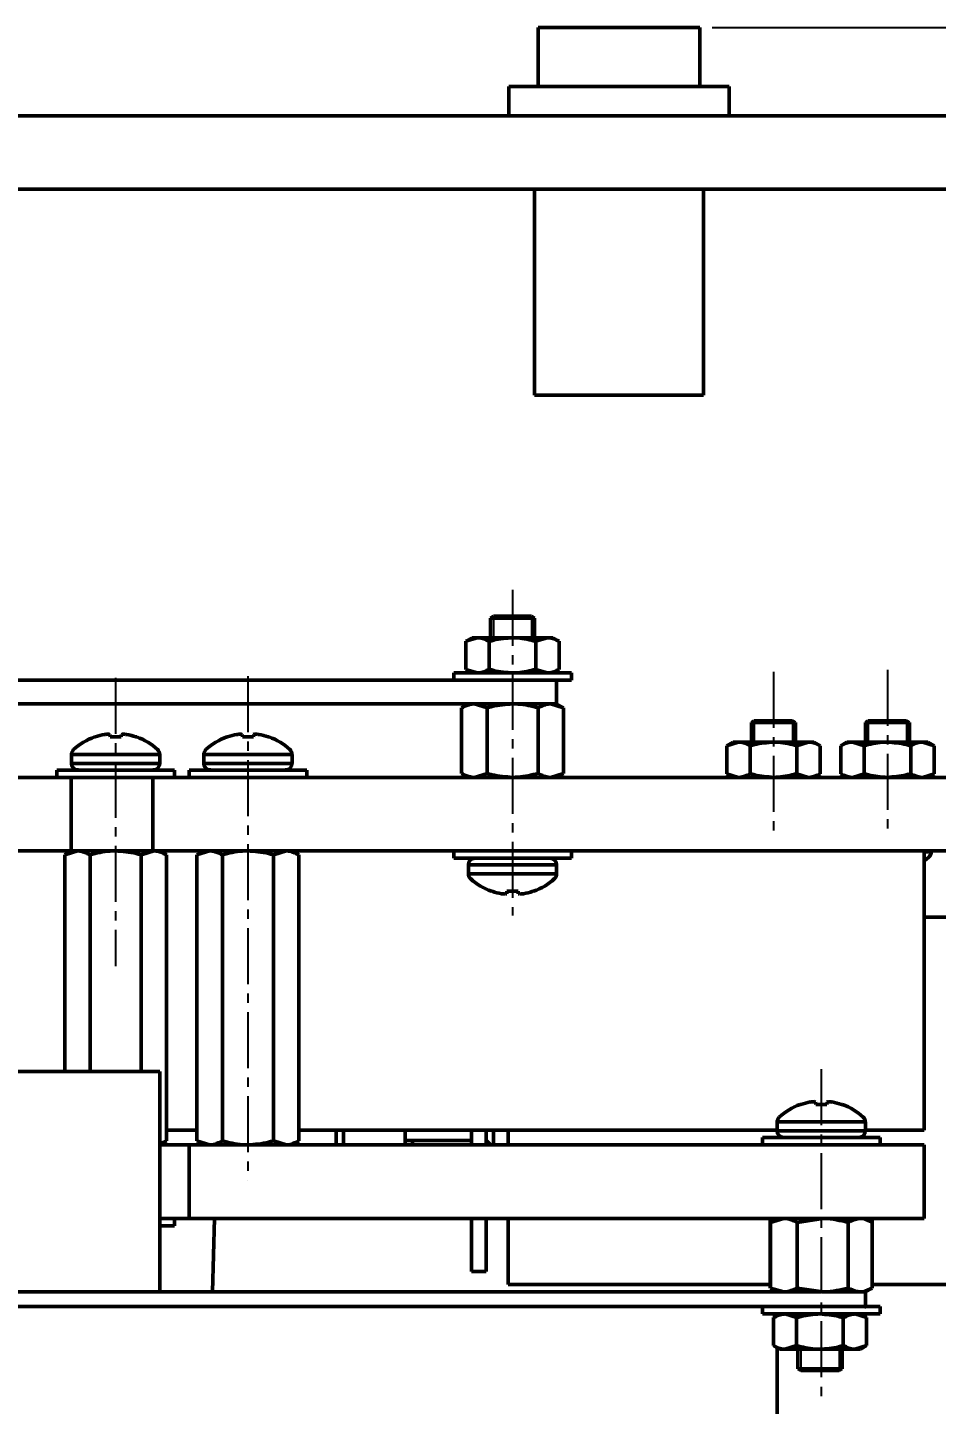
# Model space of a CAD drawing. Header units: inches. Extents: x -1846 to 3013, y 0 to 1997.
# Drawn here: x 888.6 to 981.3, y 600.9 to 741.4 of the extents above; entities that cross this region are included whole.
import ezdxf

# ---------------------------------------------------------------- set-up
doc = ezdxf.new("R2010")
doc.units = ezdxf.units.IN
doc.linetypes.add('CENTER2', pattern=[28.575, 19.05, -3.175, 3.175, -3.175])
for name, color, linetype, lineweight in [('Basic', 7, 'Continuous', 50), ('Center', 1, 'CENTER2', 25), ('Thin', 3, 'Continuous', 25)]:
    doc.layers.add(name, color=color, linetype=linetype, lineweight=lineweight)
doc.styles.get("Standard").update_dxf_attribs({"font": '', "height": 4})
doc.styles.get('Standard').set_extended_font_data('TCVN 7284', italic=True)
doc.dimstyles.new('TCVN 7284', dxfattribs={"dimscale": 2, "dimtxt": 4, "dimasz": 2.5, "dimexe": 1.25, "dimexo": 0.625, "dimtad": 1, "dimtoh": 1, "dimdec": 0, "dimlfac": 0.66, "dimtxsty": 'Standard', "dimcen": 2.5, "dimclrd": 7, "dimclre": 7, "dimclrt": 7, "dimadec": 0, "dimazin": 0, "dimtfac": 1, "dimtdec": 0, "dimtofl": 0, "dimtmove": 0, "dimatfit": 3, "dimfxl": 1, "dimlwd": 25, "dimlwe": 25, "dimarcsym": 0})

# ---------------------------------------------------------------- blocks, each defined once
blk = doc.blocks.new('*D24')
at = {"layer": 'Defpoints', "color": 0, "ltscale": 0.3, "transparency": 16777216}
for p in [(957.21, 741.37), (1108.32, 741.37), (1057.79, 582.03)]:
    blk.add_point(p, dxfattribs=at)
at = {"layer": 'Thin', "color": 7, "linetype": 'Continuous', "lineweight": 25, "ltscale": 0.3, "transparency": 16777216}
for p, q in [((958.46, 741.37), (1110.82, 741.37)), ((1108.32, 587.03), (1108.32, 736.37)), ((1059.04, 582.03), (1110.82, 582.03))]:
    blk.add_line(p, q, dxfattribs=at)
at = {"layer": 'Thin', "color": 7, "ltscale": 0.3, "transparency": 16777216}
for points in [[(1107.49, 736.37), (1109.15, 736.37), (1108.32, 741.37)], [(1107.49, 587.03), (1109.15, 587.03), (1108.32, 582.03)]]:
    blk.add_solid(points, dxfattribs=at)
at = {"layer": 'Thin', "color": 7, "ltscale": 0.3, "transparency": 16777216, "insert": (1105.07, 661.7), "char_height": 4, "attachment_point": 5, "rotation": 90}
blk.add_mtext('105', dxfattribs=at)

msp = doc.modelspace()

# ---------------------------------------------------------------- linework, layer by layer
at = {"layer": 'Basic'}
for p, q in [((940.71, 741.37), (940.71, 735.37)), ((940.71, 741.37), (957.21, 741.37)), ((957.21, 741.37), (957.21, 735.37)), ((937.71, 735.37), (937.71, 732.37)), ((937.71, 735.37), (960.21, 735.37)), ((960.21, 735.37), (960.21, 732.37)), ((762.59, 732.37), (1002.59, 732.37)), ((770.09, 724.87), (995.09, 724.87)), ((940.34, 703.87), (940.34, 724.87)), ((957.59, 703.87), (957.59, 724.87)), ((957.59, 703.87), (940.34, 703.87)), ((935.84, 681.1), (936.14, 681.3)), ((935.84, 681.1), (935.84, 679.12)), ((935.84, 681.1), (940.34, 681.1)), ((940.04, 681.3), (936.14, 681.3)), ((940.34, 681.1), (940.04, 681.3)), ((940.34, 681.1), (940.34, 679.12)), ((933.96, 679.12), (933.33, 678.75)), ((933.33, 678.75), (934.52, 679.12)), ((933.33, 678.75), (933.33, 675.89)), ((933.96, 679.12), (934.52, 679.12)), ((934.52, 679.12), (938.09, 679.12)), ((935.71, 678.75), (935.71, 675.89)), ((938.09, 679.12), (941.66, 679.12)), ((940.47, 678.75), (941.66, 679.12)), ((940.47, 678.75), (940.47, 675.89)), ((941.66, 679.12), (942.21, 679.12)), ((942.85, 678.75), (942.21, 679.12)), ((942.85, 678.75), (942.85, 675.89)), ((933.33, 675.89), (933.96, 675.52)), ((933.33, 675.89), (934.52, 675.52)), ((940.47, 675.89), (941.66, 675.52)), ((942.21, 675.52), (942.85, 675.89)), ((831.06, 674.77), (934.12, 674.77)), ((932.09, 675.52), (932.09, 674.77)), ((932.09, 675.52), (944.09, 675.52)), ((934.12, 674.77), (942.06, 674.77)), ((942.06, 674.77), (942.59, 674.77)), ((942.59, 674.77), (942.59, 672.37)), ((942.59, 674.77), (944.09, 674.77)), ((944.09, 674.77), (944.09, 675.52)), ((822.59, 672.37), (942.59, 672.37)), ((933.59, 672.37), (932.89, 671.97)), ((932.89, 671.97), (932.89, 665.27)), ((935.49, 671.97), (934.19, 672.37)), ((935.49, 671.97), (935.49, 665.27)), ((940.69, 671.97), (940.69, 665.27)), ((943.28, 671.97), (941.99, 672.37)), ((943.28, 671.97), (942.59, 672.37)), ((943.28, 671.97), (943.28, 665.27)), ((962.46, 670.45), (962.76, 670.65)), ((962.46, 670.45), (962.46, 668.47)), ((962.46, 670.45), (966.96, 670.45)), ((966.66, 670.65), (962.76, 670.65)), ((966.96, 670.45), (966.66, 670.65)), ((966.96, 670.45), (966.96, 668.47)), ((974.09, 670.45), (974.39, 670.65)), ((974.09, 670.45), (974.09, 668.47)), ((974.09, 670.45), (978.59, 670.45)), ((978.29, 670.65), (974.39, 670.65)), ((978.59, 670.45), (978.29, 670.65)), ((978.59, 670.45), (978.59, 668.47)), ((895.44, 668.99), (895.52, 668.99)), ((897, 669.24), (897.02, 668.99)), ((897.02, 668.99), (898.16, 668.99)), ((898.16, 668.99), (898.18, 669.24)), ((899.66, 668.99), (899.74, 668.99)), ((908.94, 668.99), (909.02, 668.99)), ((910.5, 669.24), (910.52, 668.99)), ((910.52, 668.99), (911.66, 668.99)), ((911.66, 668.99), (911.68, 669.24)), ((913.16, 668.99), (913.24, 668.99)), ((960.59, 668.47), (959.95, 668.1)), ((959.95, 668.1), (961.14, 668.47)), ((959.95, 668.1), (959.95, 665.24)), ((960.59, 668.47), (961.14, 668.47)), ((961.14, 668.47), (964.71, 668.47)), ((962.33, 668.1), (962.33, 665.24)), ((964.71, 668.47), (968.29, 668.47)), ((967.1, 668.1), (968.29, 668.47)), ((967.1, 668.1), (967.1, 665.24)), ((968.29, 668.47), (968.84, 668.47)), ((969.48, 668.1), (968.84, 668.47)), ((969.48, 668.1), (969.48, 665.24)), ((972.21, 668.47), (971.58, 668.1)), ((971.58, 665.24), (971.58, 668.1)), ((972.21, 668.47), (972.77, 668.47)), ((973.96, 668.1), (972.77, 668.47)), ((976.34, 668.47), (972.77, 668.47)), ((973.96, 665.24), (973.96, 668.1)), ((976.34, 668.47), (979.91, 668.47)), ((978.72, 665.24), (978.72, 668.1)), ((981.1, 668.1), (979.91, 668.47)), ((979.91, 668.47), (980.46, 668.47)), ((981.1, 668.1), (980.46, 668.47)), ((981.1, 665.24), (981.1, 668.1)), ((893.09, 667.21), (893.09, 666.3)), ((893.09, 667.21), (902.09, 667.21)), ((893.09, 666.3), (902.09, 666.3)), ((902.09, 666.3), (902.09, 667.21)), ((906.59, 667.21), (906.59, 666.3)), ((906.59, 667.21), (915.59, 667.21)), ((906.59, 666.3), (915.59, 666.3)), ((915.59, 666.3), (915.59, 667.21)), ((872.13, 664.87), (893.05, 664.87)), ((891.59, 665.62), (891.59, 664.87)), ((891.59, 665.62), (903.59, 665.62)), ((893.05, 657.37), (893.05, 664.87)), ((893.05, 664.87), (901.37, 664.87)), ((901.37, 664.87), (901.37, 657.37)), ((901.37, 664.87), (1003.41, 664.87)), ((903.59, 664.87), (903.59, 665.62)), ((905.09, 665.62), (905.09, 664.87)), ((905.09, 665.62), (917.09, 665.62)), ((917.09, 664.87), (917.09, 665.62)), ((932.89, 665.27), (933.59, 664.87)), ((935.49, 665.27), (934.19, 664.87)), ((943.28, 665.27), (941.99, 664.87)), ((942.59, 664.87), (943.28, 665.27)), ((959.95, 665.24), (960.59, 664.87)), ((959.95, 665.24), (961.14, 664.87)), ((966.93, 664.88), (966.96, 664.89)), ((967.1, 665.24), (968.29, 664.87)), ((968.84, 664.87), (969.48, 665.24)), ((971.58, 665.24), (972.21, 664.87)), ((973.96, 665.24), (972.77, 664.87)), ((974.58, 664.88), (974.57, 664.87)), ((978.55, 664.87), (978.59, 664.9)), ((981.1, 665.24), (979.91, 664.87)), ((980.46, 664.87), (981.1, 665.24)), ((872.13, 657.37), (893.05, 657.37)), ((893.09, 657.37), (892.39, 656.97)), ((892.39, 656.97), (893.69, 657.37)), ((892.39, 634.87), (892.39, 656.97)), ((901.37, 657.37), (893.05, 657.37)), ((894.99, 634.87), (894.99, 656.97)), ((900.19, 656.97), (901.49, 657.37)), ((900.19, 634.87), (900.19, 656.97)), ((901.37, 657.37), (1003.41, 657.37)), ((902.78, 656.97), (902.09, 657.37)), ((902.78, 627.77), (902.78, 656.97)), ((906.59, 657.37), (905.89, 656.97)), ((905.89, 656.97), (907.19, 657.37)), ((905.89, 627.77), (905.89, 656.97)), ((908.49, 627.77), (908.49, 656.97)), ((913.69, 656.97), (914.99, 657.37)), ((913.69, 627.77), (913.69, 656.97)), ((916.28, 656.97), (915.59, 657.37)), ((916.28, 627.77), (916.28, 656.97)), ((932.09, 657.37), (932.09, 656.62)), ((944.09, 656.62), (932.09, 656.62)), ((944.09, 656.62), (944.09, 657.37)), ((980.09, 657.37), (980.09, 628.87)), ((980.84, 657.28), (980.09, 657.28)), ((980.84, 657.28), (980.84, 657.37)), ((933.59, 655.95), (933.59, 655.03)), ((942.59, 655.95), (933.59, 655.95)), ((942.59, 655.03), (933.59, 655.03)), ((942.59, 655.03), (942.59, 655.95)), ((936.02, 653.25), (935.94, 653.25)), ((937.52, 653.25), (937.5, 653)), ((938.66, 653.25), (937.52, 653.25)), ((938.68, 653), (938.66, 653.25)), ((940.24, 653.25), (940.16, 653.25)), ((983.09, 650.62), (980.09, 650.62)), ((863.09, 634.87), (902.09, 634.87)), ((902.09, 634.87), (902.09, 612.37)), ((967.44, 631.49), (967.52, 631.49)), ((969, 631.74), (969.02, 631.49)), ((969.02, 631.49), (970.16, 631.49)), ((970.16, 631.49), (970.18, 631.74)), ((971.66, 631.49), (971.74, 631.49)), ((965.09, 629.71), (965.09, 628.8)), ((965.09, 629.71), (974.09, 629.71)), ((974.09, 628.8), (974.09, 629.71)), ((902.78, 628.87), (905.89, 628.87)), ((916.28, 628.87), (965.09, 628.87)), ((920.09, 627.37), (920.09, 628.87)), ((920.84, 627.37), (920.84, 628.87)), ((927.14, 627.37), (927.14, 628.87)), ((933.89, 627.37), (933.89, 628.87)), ((935.39, 627.37), (935.39, 628.87)), ((936.14, 628.87), (936.14, 627.37)), ((937.64, 628.87), (937.64, 627.37)), ((963.59, 628.12), (963.59, 627.37)), ((963.59, 628.12), (975.59, 628.12)), ((965.09, 628.8), (974.09, 628.8)), ((974.09, 628.87), (980.09, 628.87)), ((975.59, 627.37), (975.59, 628.12)), ((902.09, 627.37), (902.78, 627.77)), ((905.09, 627.37), (902.09, 627.37)), ((905.09, 619.87), (905.09, 627.37)), ((905.09, 627.37), (972.59, 627.37)), ((905.89, 627.77), (906.59, 627.37)), ((905.89, 627.77), (907.19, 627.37)), ((913.69, 627.77), (914.99, 627.37)), ((915.59, 627.37), (916.28, 627.77)), ((927.14, 627.82), (933.89, 627.82)), ((927.89, 627.37), (927.89, 627.82)), ((935.39, 627.82), (935.84, 627.37)), ((972.59, 627.37), (980.09, 627.37)), ((980.09, 627.37), (980.09, 619.87)), ((905.09, 619.87), (902.09, 619.87)), ((903.59, 619.12), (903.59, 619.87)), ((905.09, 619.87), (972.59, 619.87)), ((907.49, 612.37), (907.67, 619.87)), ((933.89, 614.47), (933.89, 619.87)), ((935.39, 614.47), (935.39, 619.87)), ((937.64, 619.87), (937.64, 613.12)), ((964.39, 612.77), (964.39, 619.87)), ((964.4, 619.47), (965.77, 619.87)), ((964.51, 619.54), (964.4, 619.47)), ((965.09, 619.87), (964.49, 619.52)), ((967.14, 619.47), (969.74, 619.87)), ((980.09, 619.87), (972.59, 619.87)), ((974.69, 619.52), (974.09, 619.87)), ((974.78, 612.77), (974.78, 619.87)), ((903.59, 619.12), (902.09, 619.12)), ((964.4, 612.77), (964.4, 619.47)), ((967.14, 612.77), (967.14, 619.47)), ((972.33, 612.77), (972.33, 619.47)), ((974.78, 612.77), (974.78, 619.47)), ((933.89, 614.47), (935.39, 614.47)), ((937.64, 613.12), (964.39, 613.12)), ((964.4, 612.77), (965.77, 612.37)), ((964.51, 612.71), (964.4, 612.77)), ((964.49, 612.72), (965.09, 612.37)), ((967.14, 612.77), (969.74, 612.37)), ((974.09, 612.37), (974.69, 612.72)), ((974.78, 613.12), (983.09, 613.12)), ((791.09, 612.37), (969.59, 612.37)), ((969.66, 612.37), (974.09, 612.37)), ((971.36, 612.37), (971.34, 612.38)), ((974.09, 612.37), (974.09, 610.87)), ((974.09, 610.87), (974.09, 611.24)), ((799.56, 610.87), (965.62, 610.87)), ((963.59, 610.87), (963.59, 610.12)), ((974.61, 610.12), (963.59, 610.12)), ((965.34, 610.12), (964.7, 609.75)), ((964.7, 606.89), (964.7, 609.75)), ((973.56, 610.87), (965.62, 610.87)), ((967.08, 609.75), (965.89, 610.12)), ((967.08, 606.89), (967.08, 609.75)), ((971.84, 606.89), (971.84, 609.75)), ((974.22, 609.75), (973.03, 610.12)), ((973.56, 610.87), (974.09, 610.87)), ((974.22, 609.75), (973.59, 610.12)), ((974.09, 610.87), (973.9, 610.87)), ((974.61, 610.87), (974.09, 610.87)), ((974.22, 606.89), (974.22, 609.75)), ((975.59, 610.87), (974.61, 610.87)), ((975.59, 610.12), (974.61, 610.12)), ((975.59, 610.12), (975.59, 610.87)), ((964.7, 606.89), (965.34, 606.52)), ((967.08, 606.89), (965.89, 606.52)), ((974.22, 606.89), (973.03, 606.52)), ((973.59, 606.52), (974.22, 606.89)), ((965.09, 599.47), (965.09, 606.66)), ((965.89, 606.52), (965.34, 606.52)), ((969.46, 606.52), (965.89, 606.52)), ((967.21, 604.54), (967.21, 606.52)), ((973.03, 606.52), (969.46, 606.52)), ((971.71, 604.54), (971.71, 606.52)), ((973.59, 606.52), (973.03, 606.52)), ((971.71, 604.54), (967.21, 604.54)), ((967.21, 604.54), (967.51, 604.34)), ((967.51, 604.34), (971.41, 604.34)), ((971.71, 604.54), (971.41, 604.34))]:
    msp.add_line(p, q, dxfattribs=at)
at = {"layer": 'Basic', "flags": 128}
msp.add_lwpolyline([(980.09, 656.35), (980.29, 656.5), (980.62, 656.78)], dxfattribs=at)
at = {"layer": 'Basic'}
for centre, radius, start, end in [((897.59, 663.03), 6.34, 109.825, 132.4927), ((897.59, 662.99), 6.36, 100.1662, 109.027), ((897.21, 663.92), 5.37, 93.964, 97.9842), ((896.67, 668.23), 1.07, 71.7311, 80.5485), ((898.51, 668.23), 1.07, 99.4515, 108.2689), ((897.96, 663.92), 5.37, 82.0158, 86.036), ((897.59, 662.99), 6.36, 70.973, 79.8338), ((897.59, 663.03), 6.34, 47.5073, 70.175), ((911.09, 663.03), 6.34, 109.825, 132.4927), ((911.09, 662.99), 6.36, 100.1662, 109.027), ((910.71, 663.92), 5.37, 93.964, 97.9842), ((910.17, 668.23), 1.07, 71.7311, 80.5485), ((912.01, 668.23), 1.07, 99.4515, 108.2689), ((911.46, 663.92), 5.37, 82.0158, 86.036), ((911.09, 662.99), 6.36, 70.973, 79.8338), ((911.09, 663.03), 6.34, 47.5073, 70.175), ((893.76, 667.21), 0.675, 132.4927, 180), ((901.41, 667.21), 0.675, 0, 47.5073), ((907.26, 667.21), 0.675, 132.4927, 180), ((914.91, 667.21), 0.675, 0, 47.5073), ((893.76, 666.3), 0.675, 180, 270), ((901.41, 666.3), 0.675, 270, 0), ((907.26, 666.3), 0.675, 180, 270), ((914.91, 666.3), 0.675, 270, 0), ((934.26, 655.95), 0.675, 90, 180), ((941.91, 655.95), 0.675, 0, 90), ((980.16, 657.28), 0.675, 312.4927, 0), ((934.26, 655.03), 0.675, 180, 227.5073), ((941.91, 655.03), 0.675, 312.4927, 0), ((938.09, 659.21), 6.34, 227.5073, 250.175), ((938.09, 659.26), 6.36, 250.973, 259.8338), ((938.09, 659.26), 6.36, 280.1662, 289.027), ((938.09, 659.21), 6.34, 289.825, 312.4927), ((937.71, 658.32), 5.37, 262.0158, 266.036), ((937.17, 654.01), 1.07, 279.4515, 288.2689), ((939.01, 654.01), 1.07, 251.7311, 260.5485), ((938.46, 658.32), 5.37, 273.964, 277.9842), ((969.59, 625.53), 6.34, 109.825, 132.4927), ((969.59, 625.49), 6.36, 100.1662, 109.027), ((969.21, 626.42), 5.37, 93.964, 97.9842), ((968.67, 630.73), 1.07, 71.7311, 80.5485), ((970.51, 630.73), 1.07, 99.4515, 108.2689), ((969.96, 626.42), 5.37, 82.0158, 86.036), ((969.59, 625.49), 6.36, 70.973, 79.8338), ((969.59, 625.53), 6.34, 47.5073, 70.175), ((965.76, 629.71), 0.675, 132.4927, 180), ((973.41, 629.71), 0.675, 0, 47.5073), ((965.76, 628.8), 0.675, 180, 270), ((973.41, 628.8), 0.675, 270, 0)]:
    msp.add_arc(centre, radius, start, end, dxfattribs=at)
for points, knots in [([(934.52, 679.12), (934.54, 679.12), (934.95, 679.11), (935.34, 678.93), (935.71, 678.75)], [0, 0, 0, 0, 0.0701503, 1, 1, 1, 1]), ([(935.71, 678.75), (935.86, 678.79), (936.63, 679.01), (937.44, 679.07), (938.09, 679.12)], [0, 0, 0, 0, 0.194876, 1, 1, 1, 1]), ([(938.09, 679.12), (938.27, 679.12), (939.07, 679.1), (939.86, 678.9), (940.47, 678.75)], [0, 0, 0, 0, 0.219209, 1, 1, 1, 1]), ([(941.66, 679.12), (941.69, 679.12), (942.09, 679.11), (942.49, 678.93), (942.85, 678.75)], [0, 0, 0, 0, 0.0701503, 1, 1, 1, 1]), ([(934.52, 675.52), (934.54, 675.52), (934.95, 675.53), (935.34, 675.71), (935.71, 675.89)], [0, 0, 0, 0, 0.0701503, 1, 1, 1, 1]), ([(935.71, 675.89), (935.86, 675.85), (936.63, 675.63), (937.44, 675.57), (938.09, 675.52)], [0, 0, 0, 0, 0.194876, 1, 1, 1, 1]), ([(938.09, 675.52), (938.27, 675.52), (939.07, 675.54), (939.86, 675.74), (940.47, 675.89)], [0, 0, 0, 0, 0.219209, 1, 1, 1, 1]), ([(941.66, 675.52), (941.69, 675.52), (942.09, 675.53), (942.49, 675.71), (942.85, 675.89)], [0, 0, 0, 0, 0.0701503, 1, 1, 1, 1]), ([(934.19, 672.37), (934.16, 672.37), (933.72, 672.36), (933.29, 672.16), (932.89, 671.97)], [0, 0, 0, 0, 0.07016, 1, 1, 1, 1]), ([(938.09, 672.37), (937.38, 672.32), (936.5, 672.25), (935.66, 672.01), (935.49, 671.97)], [0, 0, 0, 0, 0.804908, 1, 1, 1, 1]), ([(940.69, 671.97), (940.02, 672.14), (939.16, 672.35), (938.28, 672.37), (938.09, 672.37)], [0, 0, 0, 0, 0.780622, 1, 1, 1, 1]), ([(941.99, 672.37), (941.95, 672.37), (941.52, 672.36), (941.09, 672.16), (940.69, 671.97)], [0, 0, 0, 0, 0.07016, 1, 1, 1, 1]), ([(961.14, 668.47), (961.17, 668.47), (961.57, 668.46), (961.97, 668.28), (962.33, 668.1)], [0, 0, 0, 0, 0.07015, 1, 1, 1, 1]), ([(962.33, 668.1), (962.48, 668.14), (963.26, 668.36), (964.06, 668.42), (964.71, 668.47)], [0, 0, 0, 0, 0.194876, 1, 1, 1, 1]), ([(964.71, 668.47), (964.89, 668.47), (965.7, 668.45), (966.48, 668.25), (967.1, 668.1)], [0, 0, 0, 0, 0.2192088, 1, 1, 1, 1]), ([(968.29, 668.47), (968.31, 668.47), (968.72, 668.46), (969.11, 668.28), (969.48, 668.1)], [0, 0, 0, 0, 0.07015, 1, 1, 1, 1]), ([(972.77, 668.47), (972.74, 668.47), (972.34, 668.46), (971.94, 668.28), (971.58, 668.1)], [0, 0, 0, 0, 0.07015, 1, 1, 1, 1]), ([(976.34, 668.47), (976.16, 668.47), (975.36, 668.45), (974.57, 668.25), (973.96, 668.1)], [0, 0, 0, 0, 0.2192088, 1, 1, 1, 1]), ([(978.72, 668.1), (978.57, 668.14), (977.79, 668.36), (976.99, 668.42), (976.34, 668.47)], [0, 0, 0, 0, 0.194876, 1, 1, 1, 1]), ([(979.91, 668.47), (979.88, 668.47), (979.48, 668.46), (979.09, 668.28), (978.72, 668.1)], [0, 0, 0, 0, 0.07015, 1, 1, 1, 1]), ([(934.19, 664.87), (934.16, 664.87), (933.72, 664.88), (933.29, 665.08), (932.89, 665.27)], [0, 0, 0, 0, 0.07016, 1, 1, 1, 1]), ([(938.09, 664.87), (937.38, 664.92), (936.5, 664.99), (935.66, 665.23), (935.49, 665.27)], [0, 0, 0, 0, 0.804908, 1, 1, 1, 1]), ([(940.69, 665.27), (940.02, 665.11), (939.16, 664.89), (938.28, 664.87), (938.09, 664.87)], [0, 0, 0, 0, 0.780622, 1, 1, 1, 1]), ([(941.99, 664.87), (941.95, 664.87), (941.52, 664.88), (941.09, 665.08), (940.69, 665.27)], [0, 0, 0, 0, 0.07016, 1, 1, 1, 1]), ([(961.14, 664.87), (961.17, 664.87), (961.57, 664.88), (961.97, 665.06), (962.33, 665.24)], [0, 0, 0, 0, 0.07015, 1, 1, 1, 1]), ([(962.33, 665.24), (962.48, 665.2), (963.26, 664.98), (964.06, 664.92), (964.71, 664.87)], [0, 0, 0, 0, 0.194876, 1, 1, 1, 1]), ([(964.71, 664.87), (964.89, 664.87), (965.7, 664.89), (966.48, 665.09), (967.1, 665.24)], [0, 0, 0, 0, 0.2192088, 1, 1, 1, 1]), ([(968.29, 664.87), (968.31, 664.87), (968.72, 664.88), (969.11, 665.06), (969.48, 665.24)], [0, 0, 0, 0, 0.07015, 1, 1, 1, 1]), ([(972.77, 664.87), (972.74, 664.87), (972.34, 664.88), (971.94, 665.06), (971.58, 665.24)], [0, 0, 0, 0, 0.07015, 1, 1, 1, 1]), ([(976.34, 664.87), (976.16, 664.87), (975.36, 664.89), (974.57, 665.09), (973.96, 665.24)], [0, 0, 0, 0, 0.2192088, 1, 1, 1, 1]), ([(978.72, 665.24), (978.57, 665.2), (977.79, 664.98), (976.99, 664.92), (976.34, 664.87)], [0, 0, 0, 0, 0.194876, 1, 1, 1, 1]), ([(979.91, 664.87), (979.88, 664.87), (979.48, 664.88), (979.09, 665.06), (978.72, 665.24)], [0, 0, 0, 0, 0.07015, 1, 1, 1, 1]), ([(893.69, 657.37), (893.72, 657.37), (894.16, 657.36), (894.59, 657.16), (894.99, 656.97)], [0, 0, 0, 0, 0.07016, 1, 1, 1, 1]), ([(894.99, 656.97), (895.66, 657.14), (896.52, 657.35), (897.4, 657.37), (897.59, 657.37)], [0, 0, 0, 0, 0.780622, 1, 1, 1, 1]), ([(897.59, 657.37), (898.3, 657.32), (899.18, 657.25), (900.02, 657.01), (900.19, 656.97)], [0, 0, 0, 0, 0.8049075, 1, 1, 1, 1]), ([(901.49, 657.37), (901.52, 657.37), (901.96, 657.36), (902.39, 657.16), (902.78, 656.97)], [0, 0, 0, 0, 0.0701596, 1, 1, 1, 1]), ([(907.19, 657.37), (907.22, 657.37), (907.66, 657.36), (908.09, 657.16), (908.49, 656.97)], [0, 0, 0, 0, 0.07016, 1, 1, 1, 1]), ([(908.49, 656.97), (909.16, 657.14), (910.02, 657.35), (910.9, 657.37), (911.09, 657.37)], [0, 0, 0, 0, 0.780622, 1, 1, 1, 1]), ([(911.09, 657.37), (911.8, 657.32), (912.68, 657.25), (913.52, 657.01), (913.69, 656.97)], [0, 0, 0, 0, 0.8049075, 1, 1, 1, 1]), ([(914.99, 657.37), (915.02, 657.37), (915.46, 657.36), (915.89, 657.16), (916.28, 656.97)], [0, 0, 0, 0, 0.0701596, 1, 1, 1, 1]), ([(907.19, 627.37), (907.22, 627.37), (907.66, 627.38), (908.09, 627.58), (908.49, 627.77)], [0, 0, 0, 0, 0.07016, 1, 1, 1, 1]), ([(908.49, 627.77), (909.16, 627.61), (910.02, 627.39), (910.9, 627.37), (911.09, 627.37)], [0, 0, 0, 0, 0.780622, 1, 1, 1, 1]), ([(911.09, 627.37), (911.8, 627.42), (912.68, 627.49), (913.52, 627.73), (913.69, 627.77)], [0, 0, 0, 0, 0.8049075, 1, 1, 1, 1]), ([(914.99, 627.37), (915.02, 627.37), (915.46, 627.38), (915.89, 627.58), (916.28, 627.77)], [0, 0, 0, 0, 0.07016, 1, 1, 1, 1]), ([(965.77, 619.87), (965.8, 619.87), (966.26, 619.86), (966.72, 619.66), (967.14, 619.47)], [0, 0, 0, 0, 0.07016, 1, 1, 1, 1]), ([(969.74, 619.87), (969.8, 619.87), (970.67, 619.86), (971.53, 619.66), (972.33, 619.47)], [0, 0, 0, 0, 0.07016, 1, 1, 1, 1]), ([(972.33, 619.47), (972.41, 619.51), (972.81, 619.75), (973.22, 619.82), (973.56, 619.87)], [0, 0, 0, 0, 0.195092, 1, 1, 1, 1]), ([(973.56, 619.87), (973.65, 619.87), (974.06, 619.85), (974.47, 619.64), (974.78, 619.47)], [0, 0, 0, 0, 0.219378, 1, 1, 1, 1]), ([(965.77, 612.37), (965.8, 612.37), (966.26, 612.38), (966.72, 612.58), (967.14, 612.77)], [0, 0, 0, 0, 0.07016, 1, 1, 1, 1]), ([(969.74, 612.37), (969.8, 612.37), (970.67, 612.38), (971.53, 612.58), (972.33, 612.77)], [0, 0, 0, 0, 0.07016, 1, 1, 1, 1]), ([(972.33, 612.77), (972.41, 612.73), (972.81, 612.49), (973.22, 612.42), (973.56, 612.37)], [0, 0, 0, 0, 0.195092, 1, 1, 1, 1]), ([(973.56, 612.37), (973.65, 612.37), (974.06, 612.39), (974.47, 612.61), (974.78, 612.77)], [0, 0, 0, 0, 0.219378, 1, 1, 1, 1]), ([(965.89, 610.12), (965.86, 610.12), (965.46, 610.11), (965.06, 609.93), (964.7, 609.75)], [0, 0, 0, 0, 0.0701503, 1, 1, 1, 1]), ([(969.46, 610.12), (969.28, 610.12), (968.48, 610.1), (967.69, 609.9), (967.08, 609.75)], [0, 0, 0, 0, 0.219209, 1, 1, 1, 1]), ([(971.84, 609.75), (971.69, 609.79), (970.92, 610.01), (970.11, 610.07), (969.46, 610.12)], [0, 0, 0, 0, 0.194876, 1, 1, 1, 1]), ([(973.03, 610.12), (973, 610.12), (972.6, 610.11), (972.21, 609.93), (971.84, 609.75)], [0, 0, 0, 0, 0.0701503, 1, 1, 1, 1]), ([(965.89, 606.52), (965.86, 606.52), (965.46, 606.53), (965.06, 606.71), (964.7, 606.89)], [0, 0, 0, 0, 0.0701503, 1, 1, 1, 1]), ([(969.46, 606.52), (969.28, 606.52), (968.48, 606.54), (967.69, 606.74), (967.08, 606.89)], [0, 0, 0, 0, 0.219209, 1, 1, 1, 1]), ([(971.84, 606.89), (971.69, 606.85), (970.92, 606.63), (970.11, 606.57), (969.46, 606.52)], [0, 0, 0, 0, 0.194876, 1, 1, 1, 1]), ([(973.03, 606.52), (973, 606.52), (972.6, 606.53), (972.21, 606.71), (971.84, 606.89)], [0, 0, 0, 0, 0.0701503, 1, 1, 1, 1])]:
    msp.add_open_spline(points, degree=3, knots=knots, dxfattribs=at)
msp.add_open_spline([(902.09, 627.47), (902.32, 627.55), (902.55, 627.66), (902.78, 627.77)], degree=3, dxfattribs=at)
msp.add_point((974.09, 610.87), dxfattribs=at)
at = {"layer": 'Center', "ltscale": 0.3}
for p, q in [((938.09, 684), (938.09, 650.79)), ((976.34, 675.84), (976.34, 658.75)), ((897.59, 675.03), (897.59, 645.61)), ((911.09, 675.2), (911.09, 623.76)), ((964.71, 675.63), (964.71, 658.54)), ((969.59, 635.09), (969.59, 601.23))]:
    msp.add_line(p, q, dxfattribs=at)
at = {"layer": 'Thin', "ltscale": 0.3}
for p, q in [((936.14, 681.29), (936.14, 679.12)), ((940.04, 681.29), (940.04, 679.12)), ((962.76, 670.64), (962.76, 668.47)), ((966.66, 670.64), (966.66, 668.47)), ((974.39, 670.64), (974.39, 668.47)), ((978.29, 670.64), (978.29, 668.47))]:
    msp.add_line(p, q, dxfattribs=at)
at = {"layer": 'Thin'}
for p, q in [((967.51, 606.52), (967.51, 604.34)), ((971.41, 606.52), (971.41, 604.34))]:
    msp.add_line(p, q, dxfattribs=at)

# ---------------------------------------------------------------- dimensions: what is measured, and where the dimension line sits
at = {"layer": 'Thin', "ltscale": 0.3}
dim = msp.add_linear_dim(base=(1108.32, 741.37), p1=(1057.79, 582.03), p2=(957.21, 741.37), angle=90, text='105', dimstyle='TCVN 7284', dxfattribs=at)
dim.commit()
dim.dimension.update_dxf_attribs({"geometry": '*D24', "text_midpoint": (1108.32, 661.7), "dimtype": 160})

doc.saveas('drawing.dxf')
